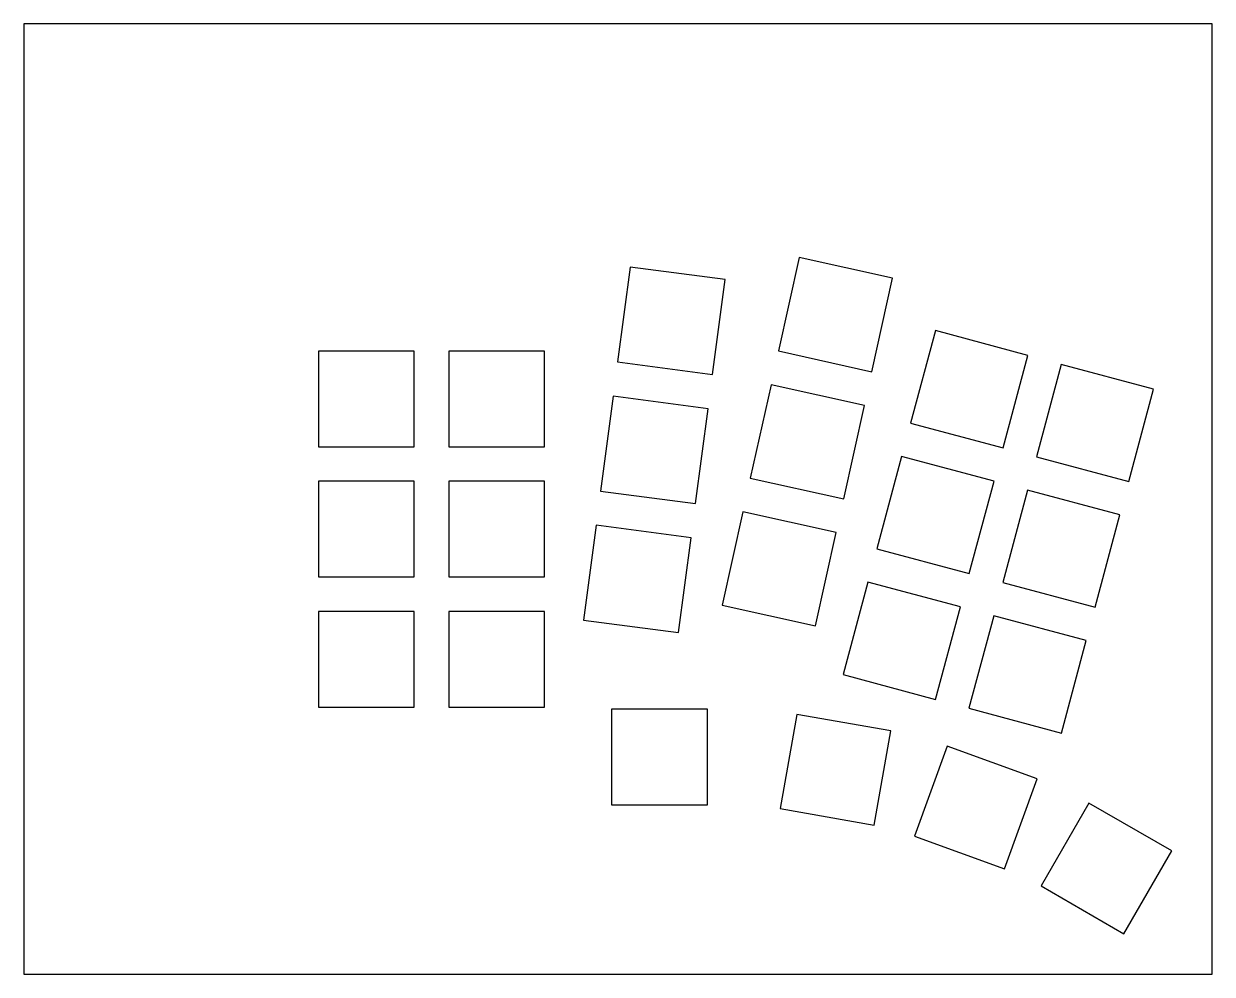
# Model space of a CAD drawing. Header units: millimetres. Extents: x 0 to 174, y 0 to 139.
import ezdxf

# ---------------------------------------------------------------- set-up
doc = ezdxf.new("R2010")
doc.units = ezdxf.units.MM
doc.layers.add('Layer1', color=7, linetype='CONTINUOUS')

msp = doc.modelspace()

# ---------------------------------------------------------------- linework, layer by layer
at = {"layer": 'Layer1'}
for points in [[(0, 0), (173.8368, 0), (173.8368, 139.07), (0, 139.07), (0, 0)], [(127.0898, 101.831), (113.4216, 104.8612), (110.3917, 91.194), (124.0598, 88.1639), (127.0898, 101.831)], [(102.5701, 101.6343), (88.6899, 103.4617), (86.8625, 89.5815), (100.7427, 87.7541), (102.5701, 101.6343)], [(146.861, 90.5451), (133.338, 94.1685), (129.7148, 80.6465), (143.2378, 77.0231), (146.861, 90.5451)], [(57.125, 91.183), (43.125, 91.183), (43.125, 77.183), (57.125, 77.183), (57.125, 91.183)], [(76.175, 91.183), (62.175, 91.183), (62.175, 77.183), (76.175, 77.183), (76.175, 91.183)], [(165.2619, 85.6146), (151.7389, 89.238), (148.1157, 75.716), (161.6387, 72.0926), (165.2619, 85.6146)], [(122.9668, 83.2336), (109.2987, 86.2637), (106.2685, 72.5956), (119.9367, 69.5654), (122.9668, 83.2336)], [(100.0836, 82.7473), (86.2033, 84.5747), (84.376, 70.6944), (98.2562, 68.8671), (100.0836, 82.7473)], [(141.9308, 72.1451), (128.4078, 75.7686), (124.7843, 62.2456), (138.3073, 58.6222), (141.9308, 72.1451)], [(57.125, 72.133), (43.125, 72.133), (43.125, 58.133), (57.125, 58.133), (57.125, 72.133)], [(76.175, 72.133), (62.175, 72.133), (62.175, 58.133), (76.175, 58.133), (76.175, 72.133)], [(160.3317, 67.2146), (146.8087, 70.8381), (143.1852, 57.3151), (156.7082, 53.6917), (160.3317, 67.2146)], [(118.8436, 64.6351), (105.1755, 67.6653), (102.1453, 53.9971), (115.8135, 50.967), (118.8436, 64.6351)], [(97.597, 63.8603), (83.7168, 65.6876), (81.8895, 51.8074), (95.7697, 49.98), (97.597, 63.8603)], [(137.0003, 53.7442), (123.4773, 57.3677), (119.8538, 43.8448), (133.3768, 40.2213), (137.0003, 53.7442)], [(57.125, 53.082), (43.125, 53.082), (43.125, 39.082), (57.125, 39.082), (57.125, 53.082)], [(76.175, 53.082), (62.175, 53.082), (62.175, 39.082), (76.175, 39.082), (76.175, 53.082)], [(155.4012, 48.8137), (141.8782, 52.4372), (138.2547, 38.9143), (151.7777, 35.2908), (155.4012, 48.8137)], [(99.988, 38.795), (85.988, 38.795), (85.988, 24.795), (99.988, 24.795), (99.988, 38.795)], [(126.8423, 35.5957), (113.055, 38.0268), (110.6239, 24.2395), (124.4113, 21.8084), (126.8423, 35.5957)], [(148.229, 28.5887), (135.0733, 33.377), (130.285, 20.2213), (143.4407, 15.433), (148.229, 28.5887)], [(167.9223, 18.0397), (155.7979, 25.0397), (148.7979, 12.9154), (160.9223, 5.9154), (167.9223, 18.0397)]]:
    msp.add_lwpolyline(points, close=True, dxfattribs=at)

doc.saveas('drawing.dxf')
